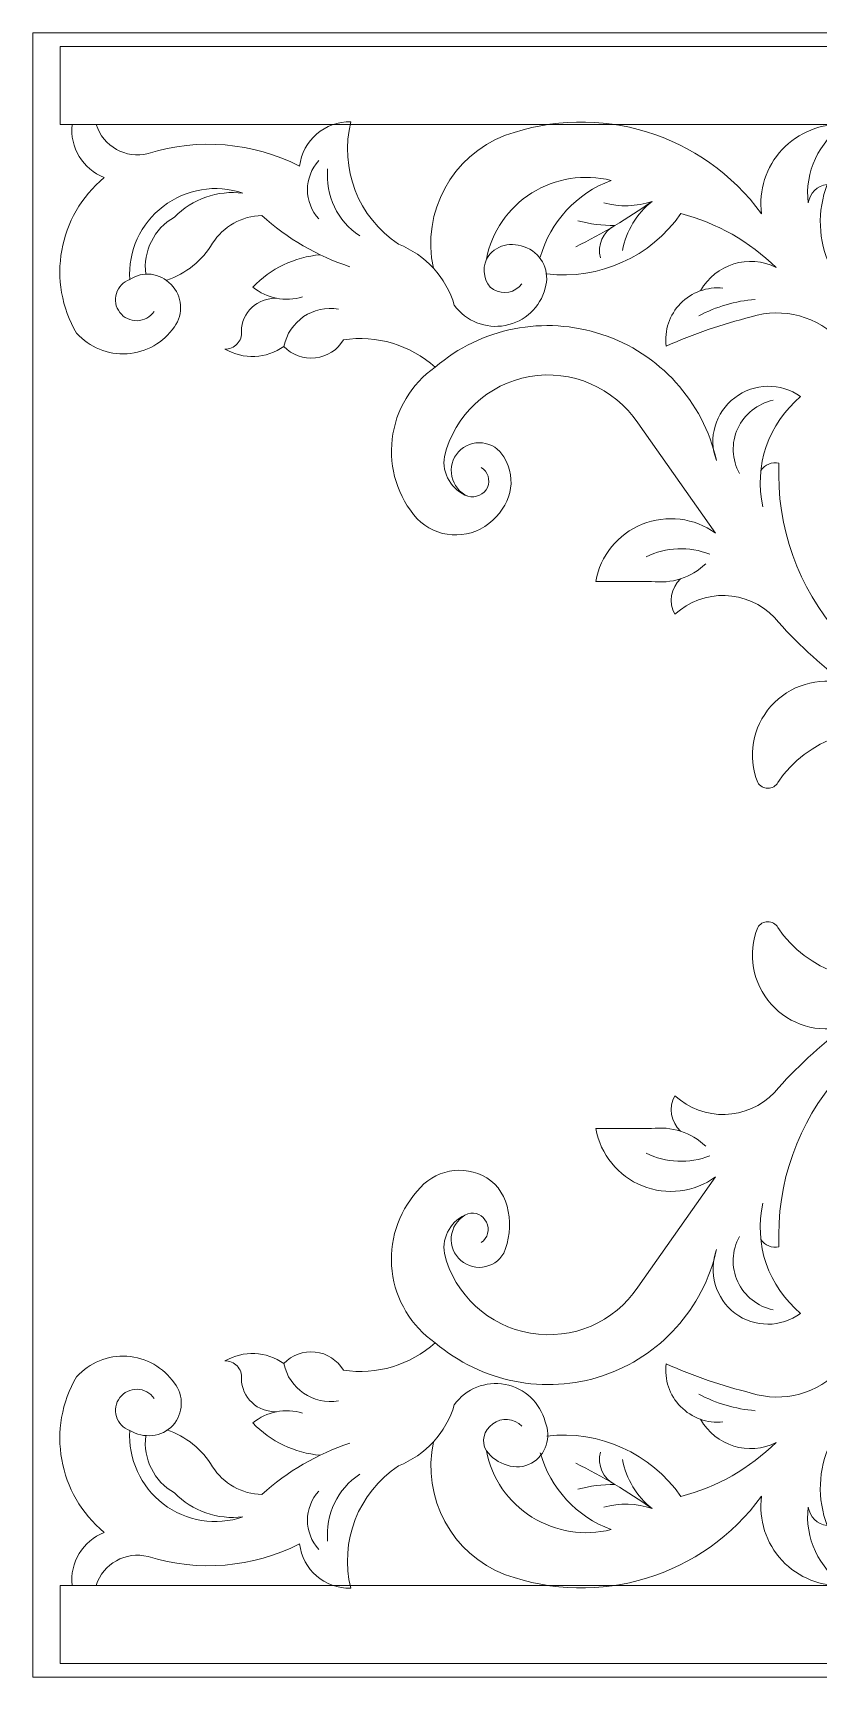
# Model space of a CAD drawing. Header units: millimetres. Extents: x 4609 to 4853, y 4052 to 4311.
# Drawn here: x 4609.3 to 4667.6, y 4189.2 to 4311.2 of the extents above; entities that cross this region are included whole.
import ezdxf

# ---------------------------------------------------------------- set-up
doc = ezdxf.new("R2010")
doc.units = ezdxf.units.MM
doc.header["$MEASUREMENT"] = 0
doc.layers.add('Layer 1', color=18, linetype='Continuous', true_color=0x000000)

msp = doc.modelspace()

# ---------------------------------------------------------------- linework, layer by layer
at = {"layer": 'Layer 1', "lineweight": 9}
for points, knots in [([(4609.34, 4311.2), (4609.34, 4311.2), (4853.34, 4311.2), (4853.34, 4311.2), (4853.34, 4311.2), (4853.34, 4189.2), (4853.34, 4189.2), (4853.34, 4189.2), (4609.34, 4189.2), (4609.34, 4189.2), (4609.34, 4189.2), (4609.34, 4311.2), (4609.34, 4311.2)], [0, 0, 0, 0, 0.25, 0.25, 0.25, 0.5, 0.5, 0.5, 0.75, 0.75, 0.75, 1, 1, 1, 1]), ([(4711.34, 4304.4), (4711.34, 4304.4), (4811.32, 4304.4), (4811.32, 4304.4), (4811.32, 4304.4), (4811.32, 4310.2), (4811.32, 4310.2), (4811.32, 4310.2), (4711.34, 4310.2), (4711.34, 4310.2), (4711.34, 4310.2), (4611.35, 4310.2), (4611.35, 4310.2), (4611.35, 4310.2), (4611.35, 4304.4), (4611.35, 4304.4), (4611.35, 4304.4), (4711.34, 4304.4), (4711.34, 4304.4)], [0, 0, 0, 0, 0.166667, 0.166667, 0.166667, 0.333333, 0.333333, 0.333333, 0.5, 0.5, 0.5, 0.666667, 0.666667, 0.666667, 0.833333, 0.833333, 0.833333, 1, 1, 1, 1]), ([(4675.86, 4296.04), (4677.59, 4298.55), (4678.78, 4301.4), (4679.37, 4304.4), (4677.3, 4304.46), (4675.31, 4303.64), (4673.88, 4302.16), (4672.45, 4300.68), (4671.71, 4298.67), (4671.84, 4296.61), (4670.43, 4294.37), (4670.94, 4291.44), (4673.01, 4289.8), (4671.02, 4290.49), (4669.39, 4291.96), (4668.49, 4293.87), (4667.59, 4295.78), (4667.51, 4297.98), (4668.26, 4299.95), (4667.53, 4299.87), (4666.96, 4299.3), (4666.85, 4298.58), (4666.58, 4300.88), (4667.64, 4303.13), (4669.57, 4304.4), (4667.82, 4304.5), (4666.11, 4303.82), (4664.92, 4302.54), (4663.72, 4301.26), (4663.16, 4299.52), (4663.39, 4297.78), (4659.05, 4303.73), (4651.31, 4306.1), (4644.39, 4303.6), (4640.42, 4302.08), (4638.15, 4297.9), (4639.05, 4293.74)], [0, 0, 0, 0, 0.076923, 0.076923, 0.076923, 0.153846, 0.153846, 0.153846, 0.230769, 0.230769, 0.230769, 0.307692, 0.307692, 0.307692, 0.384615, 0.384615, 0.384615, 0.461538, 0.461538, 0.461538, 0.538462, 0.538462, 0.538462, 0.615385, 0.615385, 0.615385, 0.692308, 0.692308, 0.692308, 0.769231, 0.769231, 0.769231, 0.846154, 0.846154, 0.846154, 1, 1, 1, 1]), ([(4612.24, 4304.4), (4612.07, 4302.7), (4613.04, 4301.09), (4614.63, 4300.46), (4611.2, 4297.63), (4610.33, 4292.74), (4612.58, 4288.91), (4613.53, 4287.86), (4614.91, 4287.3), (4616.32, 4287.39), (4617.74, 4287.49), (4619.02, 4288.21), (4619.83, 4289.38), (4620.53, 4290.35), (4620.42, 4291.68), (4619.59, 4292.53), (4618.75, 4293.39), (4617.51, 4293.57), (4616.52, 4292.89), (4616.04, 4292.73), (4615.67, 4292.35), (4615.53, 4291.86), (4615.38, 4291.38), (4615.47, 4290.86), (4615.78, 4290.46), (4616.09, 4290.06), (4616.57, 4289.83), (4617.07, 4289.84), (4617.57, 4289.86), (4618.04, 4290.11), (4618.32, 4290.52)], [0, 0, 0, 0, 0.090909, 0.090909, 0.090909, 0.181818, 0.181818, 0.181818, 0.272727, 0.272727, 0.272727, 0.363636, 0.363636, 0.363636, 0.454545, 0.454545, 0.454545, 0.545455, 0.545455, 0.545455, 0.636364, 0.636364, 0.636364, 0.727273, 0.727273, 0.727273, 0.818182, 0.818182, 0.818182, 1, 1, 1, 1]), ([(4614.03, 4304.4), (4614.55, 4302.77), (4616.23, 4301.83), (4617.88, 4302.25), (4621.61, 4303.42), (4625.65, 4303.08), (4629.12, 4301.31), (4629.35, 4303.22), (4631, 4304.64), (4632.92, 4304.61), (4632.07, 4301.14), (4633.47, 4297.51), (4636.45, 4295.52), (4638.46, 4294.74), (4640, 4293.07), (4640.6, 4290.99), (4641.46, 4289.8), (4642.94, 4289.22), (4644.38, 4289.49), (4645.83, 4289.77), (4646.98, 4290.84), (4647.34, 4292.26), (4647.71, 4293.45), (4647.13, 4294.74), (4645.99, 4295.25), (4644.85, 4295.75), (4643.61, 4295.49), (4642.98, 4294.42)], [0, 0, 0, 0, 0.1, 0.1, 0.1, 0.2, 0.2, 0.2, 0.3, 0.3, 0.3, 0.4, 0.4, 0.4, 0.5, 0.5, 0.5, 0.6, 0.6, 0.6, 0.7, 0.7, 0.7, 0.8, 0.8, 0.8, 1, 1, 1, 1]), ([(4645.61, 4292.58), (4645.11, 4291.92), (4644.21, 4291.74), (4643.51, 4292.16), (4642.8, 4292.57), (4642.64, 4293.67), (4642.98, 4294.42), (4643.38, 4296.44), (4644.6, 4298.22), (4646.34, 4299.32), (4648.09, 4300.42), (4650.23, 4300.76), (4652.23, 4300.25), (4649.67, 4299.3), (4647.72, 4297.19), (4646.98, 4294.57)], [0, 0, 0, 0, 0.166667, 0.166667, 0.166667, 0.333333, 0.333333, 0.333333, 0.5, 0.5, 0.5, 0.666667, 0.666667, 0.666667, 1, 1, 1, 1]), ([(4617.71, 4293.29), (4617.49, 4295), (4618.33, 4296.68), (4619.83, 4297.53), (4621.16, 4298.88), (4623.04, 4299.54), (4624.92, 4299.31), (4622.91, 4299.99), (4620.69, 4299.63), (4619, 4298.33), (4617.32, 4297.04), (4616.39, 4295.01), (4616.52, 4292.89)], [0, 0, 0, 0, 0.2, 0.2, 0.2, 0.4, 0.4, 0.4, 0.6, 0.6, 0.6, 1, 1, 1, 1]), ([(4651.69, 4298.59), (4652.87, 4298.27), (4654.12, 4298.3), (4655.27, 4298.7), (4654.12, 4297.79), (4653.35, 4296.5), (4653.08, 4295.06)], [0, 0, 0, 0, 0.333333, 0.333333, 0.333333, 1, 1, 1, 1]), ([(4619.27, 4292.86), (4620.69, 4293.34), (4621.89, 4294.3), (4622.67, 4295.59), (4623.46, 4296.84), (4624.83, 4297.62), (4626.32, 4297.65), (4628.21, 4295.94), (4630.44, 4294.64), (4632.86, 4293.85)], [0, 0, 0, 0, 0.25, 0.25, 0.25, 0.5, 0.5, 0.5, 1, 1, 1, 1]), ([(4647.47, 4293.31), (4651.36, 4292.86), (4655.17, 4294.58), (4657.41, 4297.79), (4660.07, 4297.1), (4662.51, 4295.72), (4664.48, 4293.79), (4662.45, 4294.81), (4659.98, 4294.05), (4658.87, 4292.07)], [0, 0, 0, 0, 0.25, 0.25, 0.25, 0.5, 0.5, 0.5, 1, 1, 1, 1]), ([(4649.77, 4297.25), (4650.66, 4297.02), (4651.58, 4296.9), (4652.5, 4296.91), (4651.63, 4296.46), (4651.18, 4295.46), (4651.44, 4294.51)], [0, 0, 0, 0, 0.333333, 0.333333, 0.333333, 1, 1, 1, 1]), ([(4630.65, 4294.74), (4628.75, 4294.57), (4626.98, 4293.72), (4625.65, 4292.34), (4626.68, 4291.49), (4628.06, 4291.22), (4629.34, 4291.62)], [0, 0, 0, 0, 0.333333, 0.333333, 0.333333, 1, 1, 1, 1]), ([(4672.89, 4282.43), (4671.58, 4282.4), (4670.36, 4281.79), (4669.56, 4280.75), (4668.97, 4281.47), (4668.97, 4282.51), (4669.56, 4283.22), (4670.82, 4284.63), (4672.59, 4285.47), (4674.47, 4285.54), (4672.35, 4285.4), (4670.33, 4286.48), (4669.26, 4288.31), (4667.59, 4290.17), (4665, 4290.88), (4662.63, 4290.13), (4660.46, 4289.59), (4658.35, 4288.87), (4656.31, 4287.95), (4656.17, 4289.12), (4656.56, 4290.28), (4657.38, 4291.12), (4658.2, 4291.96), (4659.36, 4292.38), (4660.53, 4292.27)], [0, 0, 0, 0, 0.111111, 0.111111, 0.111111, 0.222222, 0.222222, 0.222222, 0.333333, 0.333333, 0.333333, 0.444444, 0.444444, 0.444444, 0.555556, 0.555556, 0.555556, 0.666667, 0.666667, 0.666667, 0.777778, 0.777778, 0.777778, 1, 1, 1, 1]), ([(4632.01, 4290.7), (4630.13, 4291.03), (4628.33, 4289.81), (4627.96, 4287.94), (4626.67, 4287.01), (4624.95, 4286.94), (4623.58, 4287.74), (4623.92, 4287.73), (4624.26, 4287.86), (4624.49, 4288.12), (4624.73, 4288.37), (4624.84, 4288.71), (4624.8, 4289.06), (4624.81, 4289.73), (4625.09, 4290.37), (4625.58, 4290.83), (4626.07, 4291.29), (4626.73, 4291.53), (4627.4, 4291.51)], [0, 0, 0, 0, 0.142857, 0.142857, 0.142857, 0.285714, 0.285714, 0.285714, 0.428571, 0.428571, 0.428571, 0.571429, 0.571429, 0.571429, 0.714286, 0.714286, 0.714286, 1, 1, 1, 1]), ([(4663.49, 4276.03), (4662.81, 4279.06), (4663.89, 4282.23), (4666.29, 4284.21), (4664.82, 4285.27), (4662.83, 4285.23), (4661.4, 4284.13), (4659.96, 4283.02), (4659.4, 4281.16), (4660.05, 4279.47), (4659.05, 4283.87), (4655.83, 4287.42), (4651.55, 4288.83), (4647.27, 4290.24), (4642.59, 4289.34), (4639.18, 4286.39)], [0, 0, 0, 0, 0.166667, 0.166667, 0.166667, 0.333333, 0.333333, 0.333333, 0.5, 0.5, 0.5, 0.666667, 0.666667, 0.666667, 1, 1, 1, 1]), ([(4627.96, 4287.94), (4628.56, 4287.3), (4629.42, 4286.98), (4630.29, 4287.08), (4631.16, 4287.18), (4631.93, 4287.67), (4632.37, 4288.43), (4634.83, 4288.8), (4637.33, 4288.05), (4639.18, 4286.39), (4637.41, 4285.15), (4636.24, 4283.21), (4635.99, 4281.06), (4635.73, 4278.91), (4636.4, 4276.77), (4637.84, 4275.15), (4639.26, 4273.69), (4641.55, 4273.54), (4643.16, 4274.79), (4644.76, 4276.05), (4645.33, 4278.01), (4644.26, 4279.74), (4643.93, 4280.32), (4643.34, 4280.71), (4642.68, 4280.78), (4642.02, 4280.86), (4641.36, 4280.61), (4640.91, 4280.12), (4640.46, 4279.62), (4640.28, 4278.94), (4640.42, 4278.29), (4640.56, 4277.63), (4640.99, 4277.09), (4641.6, 4276.82)], [0, 0, 0, 0, 0.083333, 0.083333, 0.083333, 0.166667, 0.166667, 0.166667, 0.25, 0.25, 0.25, 0.333333, 0.333333, 0.333333, 0.416667, 0.416667, 0.416667, 0.5, 0.5, 0.5, 0.583333, 0.583333, 0.583333, 0.666667, 0.666667, 0.666667, 0.75, 0.75, 0.75, 0.833333, 0.833333, 0.833333, 1, 1, 1, 1]), ([(4642.6, 4278.96), (4643.09, 4278.65), (4643.29, 4278.02), (4643.06, 4277.48), (4642.83, 4276.94), (4642.17, 4276.67), (4641.6, 4276.82), (4640.4, 4277.26), (4639.67, 4278.5), (4639.86, 4279.77), (4640.61, 4282.83), (4643.09, 4285.16), (4646.19, 4285.7), (4649.29, 4286.25), (4652.45, 4284.88), (4654.21, 4282.26), (4654.21, 4282.26), (4659.98, 4274.08), (4659.98, 4274.08), (4658.4, 4275.22), (4656.35, 4275.47), (4654.54, 4274.74), (4652.73, 4274.01), (4651.43, 4272.42), (4651.09, 4270.5), (4651.09, 4270.5), (4655.22, 4270.5), (4655.22, 4270.5), (4656.7, 4270.3), (4658.18, 4270.78), (4659.25, 4271.81)], [0, 0, 0, 0, 0.090909, 0.090909, 0.090909, 0.181818, 0.181818, 0.181818, 0.272727, 0.272727, 0.272727, 0.363636, 0.363636, 0.363636, 0.454545, 0.454545, 0.454545, 0.545455, 0.545455, 0.545455, 0.636364, 0.636364, 0.636364, 0.727273, 0.727273, 0.727273, 0.818182, 0.818182, 0.818182, 1, 1, 1, 1]), ([(4664.25, 4283.94), (4663.09, 4283.7), (4662.12, 4282.92), (4661.63, 4281.85), (4661.13, 4280.77), (4661.18, 4279.54), (4661.76, 4278.5)], [0, 0, 0, 0, 0.333333, 0.333333, 0.333333, 1, 1, 1, 1]), ([(4671.15, 4275.85), (4671.58, 4269.39), (4675.31, 4263.6), (4681.02, 4260.54), (4671.45, 4261.41), (4664.25, 4269.67), (4664.68, 4279.28), (4664.17, 4279.38), (4663.64, 4279.17), (4663.34, 4278.73)], [0, 0, 0, 0, 0.25, 0.25, 0.25, 0.5, 0.5, 0.5, 1, 1, 1, 1]), ([(4657.39, 4270.69), (4656.66, 4270.02), (4656.48, 4268.94), (4656.96, 4268.06), (4659.07, 4270.01), (4662.36, 4269.9), (4664.34, 4267.82), (4665.93, 4266.01), (4667.7, 4264.37), (4669.61, 4262.91), (4667.61, 4263.44), (4665.47, 4262.8), (4664.09, 4261.24), (4662.72, 4259.68), (4662.33, 4257.51), (4663.11, 4255.58), (4663.26, 4255.31), (4663.55, 4255.15), (4663.86, 4255.15), (4664.17, 4255.15), (4664.45, 4255.31), (4664.6, 4255.58), (4666.78, 4258.84), (4670.88, 4260.23), (4674.59, 4258.96), (4676.75, 4258.43), (4678.89, 4257.81), (4680.99, 4257.08), (4687.08, 4254.43), (4694.13, 4255.32), (4699.37, 4259.41), (4705.34, 4263.3), (4709.61, 4269.3), (4711.34, 4276.22), (4713.06, 4269.3), (4717.33, 4263.3), (4723.3, 4259.41), (4728.54, 4255.32), (4735.59, 4254.43), (4741.68, 4257.08), (4743.79, 4257.81), (4745.92, 4258.43), (4748.08, 4258.96), (4751.79, 4260.23), (4755.89, 4258.84), (4758.07, 4255.58), (4758.22, 4255.31), (4758.51, 4255.15), (4758.82, 4255.15), (4759.12, 4255.15), (4759.41, 4255.31), (4759.56, 4255.58), (4760.33, 4257.51), (4759.94, 4259.71), (4758.56, 4261.26), (4757.17, 4262.81), (4755.06, 4263.45), (4753.06, 4262.91), (4754.97, 4264.37), (4756.74, 4266.01), (4758.33, 4267.82), (4760.31, 4269.9), (4763.6, 4270.01), (4765.72, 4268.06), (4766.19, 4268.94), (4766.01, 4270.02), (4765.28, 4270.69)], [0, 0, 0, 0, 0.043478, 0.043478, 0.043478, 0.086957, 0.086957, 0.086957, 0.130435, 0.130435, 0.130435, 0.173913, 0.173913, 0.173913, 0.217391, 0.217391, 0.217391, 0.26087, 0.26087, 0.26087, 0.304348, 0.304348, 0.304348, 0.347826, 0.347826, 0.347826, 0.391304, 0.391304, 0.391304, 0.434783, 0.434783, 0.434783, 0.478261, 0.478261, 0.478261, 0.521739, 0.521739, 0.521739, 0.565217, 0.565217, 0.565217, 0.608696, 0.608696, 0.608696, 0.652174, 0.652174, 0.652174, 0.695652, 0.695652, 0.695652, 0.73913, 0.73913, 0.73913, 0.782609, 0.782609, 0.782609, 0.826087, 0.826087, 0.826087, 0.869565, 0.869565, 0.869565, 0.913043, 0.913043, 0.913043, 1, 1, 1, 1]), ([(4657.39, 4229.71), (4656.66, 4230.38), (4656.48, 4231.47), (4656.96, 4232.34), (4659.07, 4230.39), (4662.36, 4230.5), (4664.34, 4232.58), (4665.93, 4234.39), (4667.7, 4236.03), (4669.61, 4237.49), (4667.61, 4236.95), (4665.48, 4237.58), (4664.1, 4239.13), (4662.72, 4240.68), (4662.34, 4242.89), (4663.11, 4244.82), (4663.26, 4245.09), (4663.55, 4245.25), (4663.85, 4245.25), (4664.16, 4245.25), (4664.45, 4245.09), (4664.6, 4244.82), (4666.78, 4241.56), (4670.88, 4240.17), (4674.59, 4241.44), (4676.75, 4241.97), (4678.89, 4242.59), (4680.99, 4243.32), (4687.08, 4245.97), (4694.14, 4245.07), (4699.37, 4240.99), (4705.34, 4237.1), (4709.61, 4231.09), (4711.34, 4224.18), (4713.06, 4231.09), (4717.33, 4237.1), (4723.3, 4240.99), (4728.53, 4245.08), (4735.59, 4245.96), (4741.68, 4243.32), (4743.79, 4242.59), (4745.92, 4241.97), (4748.08, 4241.44), (4751.79, 4240.17), (4755.89, 4241.56), (4758.07, 4244.82), (4758.22, 4245.09), (4758.51, 4245.25), (4758.81, 4245.25), (4759.12, 4245.25), (4759.41, 4245.09), (4759.56, 4244.82), (4760.34, 4242.9), (4759.96, 4240.7), (4758.59, 4239.15), (4757.22, 4237.6), (4755.06, 4236.96), (4753.06, 4237.49), (4754.97, 4236.03), (4756.74, 4234.39), (4758.33, 4232.58), (4760.32, 4230.5), (4763.6, 4230.39), (4765.72, 4232.34), (4766.19, 4231.47), (4766.01, 4230.38), (4765.28, 4229.71)], [0, 0, 0, 0, 0.043478, 0.043478, 0.043478, 0.086957, 0.086957, 0.086957, 0.130435, 0.130435, 0.130435, 0.173913, 0.173913, 0.173913, 0.217391, 0.217391, 0.217391, 0.26087, 0.26087, 0.26087, 0.304348, 0.304348, 0.304348, 0.347826, 0.347826, 0.347826, 0.391304, 0.391304, 0.391304, 0.434783, 0.434783, 0.434783, 0.478261, 0.478261, 0.478261, 0.521739, 0.521739, 0.521739, 0.565217, 0.565217, 0.565217, 0.608696, 0.608696, 0.608696, 0.652174, 0.652174, 0.652174, 0.695652, 0.695652, 0.695652, 0.73913, 0.73913, 0.73913, 0.782609, 0.782609, 0.782609, 0.826087, 0.826087, 0.826087, 0.869565, 0.869565, 0.869565, 0.913043, 0.913043, 0.913043, 1, 1, 1, 1]), ([(4671.15, 4224.55), (4671.58, 4231.01), (4675.31, 4236.8), (4681.02, 4239.86), (4671.44, 4238.98), (4664.24, 4230.74), (4664.68, 4221.12), (4664.17, 4221.02), (4663.64, 4221.23), (4663.34, 4221.67)], [0, 0, 0, 0, 0.25, 0.25, 0.25, 0.5, 0.5, 0.5, 1, 1, 1, 1]), ([(4642.6, 4221.44), (4643.08, 4221.78), (4643.24, 4222.42), (4642.98, 4222.95), (4642.72, 4223.48), (4642.17, 4223.76), (4641.6, 4223.58), (4640.39, 4223.14), (4639.67, 4221.9), (4639.86, 4220.63), (4640.63, 4217.57), (4643.14, 4215.25), (4646.25, 4214.72), (4649.36, 4214.19), (4652.47, 4215.5), (4654.21, 4218.14), (4654.21, 4218.14), (4659.98, 4226.32), (4659.98, 4226.32), (4658.41, 4225.18), (4656.36, 4224.92), (4654.55, 4225.65), (4652.75, 4226.37), (4651.44, 4227.99), (4651.09, 4229.9), (4651.09, 4229.9), (4655.22, 4229.9), (4655.22, 4229.9), (4656.69, 4230.1), (4658.18, 4229.62), (4659.25, 4228.59)], [0, 0, 0, 0, 0.090909, 0.090909, 0.090909, 0.181818, 0.181818, 0.181818, 0.272727, 0.272727, 0.272727, 0.363636, 0.363636, 0.363636, 0.454545, 0.454545, 0.454545, 0.545455, 0.545455, 0.545455, 0.636364, 0.636364, 0.636364, 0.727273, 0.727273, 0.727273, 0.818182, 0.818182, 0.818182, 1, 1, 1, 1]), ([(4627.96, 4212.46), (4628.55, 4213.1), (4629.41, 4213.42), (4630.28, 4213.32), (4631.15, 4213.23), (4631.92, 4212.72), (4632.37, 4211.97), (4634.83, 4211.6), (4637.33, 4212.35), (4639.18, 4214.01), (4637.41, 4215.24), (4636.24, 4217.18), (4635.98, 4219.33), (4635.73, 4221.47), (4636.41, 4223.64), (4637.84, 4225.25), (4639.06, 4226.85), (4641.29, 4227.28), (4643.01, 4226.24), (4644.74, 4225.21), (4645.1, 4222.49), (4644.26, 4220.66), (4643.93, 4220.08), (4643.35, 4219.69), (4642.69, 4219.62), (4642.02, 4219.54), (4641.36, 4219.79), (4640.91, 4220.28), (4640.46, 4220.78), (4640.28, 4221.46), (4640.41, 4222.11), (4640.55, 4222.76), (4641, 4223.31), (4641.6, 4223.58)], [0, 0, 0, 0, 0.083333, 0.083333, 0.083333, 0.166667, 0.166667, 0.166667, 0.25, 0.25, 0.25, 0.333333, 0.333333, 0.333333, 0.416667, 0.416667, 0.416667, 0.5, 0.5, 0.5, 0.583333, 0.583333, 0.583333, 0.666667, 0.666667, 0.666667, 0.75, 0.75, 0.75, 0.833333, 0.833333, 0.833333, 1, 1, 1, 1]), ([(4663.49, 4224.37), (4662.81, 4221.33), (4663.89, 4218.17), (4666.29, 4216.19), (4664.84, 4215.12), (4662.86, 4215.12), (4661.42, 4216.2), (4659.97, 4217.28), (4659.43, 4219.24), (4660.05, 4220.93), (4659.07, 4216.54), (4655.87, 4212.98), (4651.6, 4211.56), (4647.33, 4210.13), (4642.6, 4211.08), (4639.18, 4214.01)], [0, 0, 0, 0, 0.166667, 0.166667, 0.166667, 0.333333, 0.333333, 0.333333, 0.5, 0.5, 0.5, 0.666667, 0.666667, 0.666667, 1, 1, 1, 1]), ([(4664.25, 4216.46), (4663.09, 4216.7), (4662.12, 4217.47), (4661.62, 4218.54), (4661.13, 4219.62), (4661.18, 4220.87), (4661.76, 4221.9)], [0, 0, 0, 0, 0.333333, 0.333333, 0.333333, 1, 1, 1, 1]), ([(4672.89, 4217.97), (4671.58, 4218), (4670.36, 4218.62), (4669.56, 4219.65), (4668.97, 4218.93), (4668.97, 4217.9), (4669.56, 4217.18), (4670.82, 4215.77), (4672.59, 4214.93), (4674.47, 4214.86), (4672.35, 4215), (4670.33, 4213.93), (4669.26, 4212.09), (4667.6, 4210.23), (4665, 4209.52), (4662.63, 4210.28), (4660.46, 4210.81), (4658.35, 4211.53), (4656.31, 4212.45), (4656.17, 4211.28), (4656.56, 4210.11), (4657.39, 4209.27), (4658.21, 4208.44), (4659.36, 4208.01), (4660.53, 4208.13)], [0, 0, 0, 0, 0.111111, 0.111111, 0.111111, 0.222222, 0.222222, 0.222222, 0.333333, 0.333333, 0.333333, 0.444444, 0.444444, 0.444444, 0.555556, 0.555556, 0.555556, 0.666667, 0.666667, 0.666667, 0.777778, 0.777778, 0.777778, 1, 1, 1, 1]), ([(4612.24, 4196), (4612.06, 4197.7), (4613.04, 4199.31), (4614.63, 4199.94), (4611.2, 4202.76), (4610.33, 4207.66), (4612.58, 4211.49), (4613.53, 4212.54), (4614.9, 4213.1), (4616.31, 4213.01), (4617.73, 4212.92), (4619.02, 4212.18), (4619.83, 4211.02), (4620.56, 4210.09), (4620.51, 4208.76), (4619.72, 4207.88), (4618.93, 4207), (4617.53, 4206.88), (4616.52, 4207.51), (4616.04, 4207.67), (4615.67, 4208.05), (4615.53, 4208.53), (4615.38, 4209.01), (4615.48, 4209.54), (4615.78, 4209.94), (4616.08, 4210.34), (4616.56, 4210.57), (4617.07, 4210.56), (4617.57, 4210.55), (4618.04, 4210.29), (4618.32, 4209.88)], [0, 0, 0, 0, 0.090909, 0.090909, 0.090909, 0.181818, 0.181818, 0.181818, 0.272727, 0.272727, 0.272727, 0.363636, 0.363636, 0.363636, 0.454545, 0.454545, 0.454545, 0.545455, 0.545455, 0.545455, 0.636364, 0.636364, 0.636364, 0.727273, 0.727273, 0.727273, 0.818182, 0.818182, 0.818182, 1, 1, 1, 1]), ([(4632.01, 4209.7), (4630.13, 4209.37), (4628.33, 4210.6), (4627.96, 4212.46), (4626.66, 4213.39), (4624.95, 4213.46), (4623.58, 4212.66), (4623.92, 4212.68), (4624.26, 4212.54), (4624.49, 4212.29), (4624.73, 4212.03), (4624.84, 4211.69), (4624.8, 4211.34), (4624.81, 4210.67), (4625.1, 4210.03), (4625.59, 4209.57), (4626.08, 4209.11), (4626.73, 4208.87), (4627.4, 4208.89)], [0, 0, 0, 0, 0.142857, 0.142857, 0.142857, 0.285714, 0.285714, 0.285714, 0.428571, 0.428571, 0.428571, 0.571429, 0.571429, 0.571429, 0.714286, 0.714286, 0.714286, 1, 1, 1, 1]), ([(4614.03, 4196), (4614.54, 4197.62), (4616.23, 4198.56), (4617.88, 4198.15), (4621.61, 4196.98), (4625.64, 4197.32), (4629.12, 4199.09), (4629.35, 4197.18), (4630.99, 4195.75), (4632.92, 4195.79), (4632.06, 4199.26), (4633.48, 4202.89), (4636.45, 4204.88), (4638.46, 4205.66), (4640, 4207.33), (4640.6, 4209.41), (4641.46, 4210.6), (4642.92, 4211.19), (4644.37, 4210.92), (4645.81, 4210.66), (4646.97, 4209.56), (4647.34, 4208.14), (4647.83, 4207), (4647.39, 4205.68), (4646.32, 4205.07), (4645.24, 4204.45), (4643.71, 4204.99), (4642.98, 4205.99)], [0, 0, 0, 0, 0.1, 0.1, 0.1, 0.2, 0.2, 0.2, 0.3, 0.3, 0.3, 0.4, 0.4, 0.4, 0.5, 0.5, 0.5, 0.6, 0.6, 0.6, 0.7, 0.7, 0.7, 0.8, 0.8, 0.8, 1, 1, 1, 1]), ([(4675.86, 4204.36), (4677.59, 4201.85), (4678.78, 4199), (4679.37, 4196), (4677.31, 4195.94), (4675.32, 4196.75), (4673.88, 4198.23), (4672.45, 4199.71), (4671.71, 4201.73), (4671.84, 4203.79), (4670.43, 4206.02), (4670.94, 4208.96), (4673.01, 4210.6), (4671.02, 4209.91), (4669.38, 4208.44), (4668.49, 4206.52), (4667.59, 4204.61), (4667.51, 4202.42), (4668.26, 4200.45), (4667.54, 4200.53), (4666.96, 4201.1), (4666.85, 4201.82), (4666.58, 4199.52), (4667.64, 4197.27), (4669.57, 4196), (4667.82, 4195.89), (4666.12, 4196.57), (4664.92, 4197.85), (4663.72, 4199.13), (4663.16, 4200.89), (4663.39, 4202.62), (4659.06, 4196.67), (4651.31, 4194.3), (4644.39, 4196.8), (4640.42, 4198.31), (4638.16, 4202.51), (4639.05, 4206.66)], [0, 0, 0, 0, 0.076923, 0.076923, 0.076923, 0.153846, 0.153846, 0.153846, 0.230769, 0.230769, 0.230769, 0.307692, 0.307692, 0.307692, 0.384615, 0.384615, 0.384615, 0.461538, 0.461538, 0.461538, 0.538462, 0.538462, 0.538462, 0.615385, 0.615385, 0.615385, 0.692308, 0.692308, 0.692308, 0.769231, 0.769231, 0.769231, 0.846154, 0.846154, 0.846154, 1, 1, 1, 1]), ([(4630.65, 4205.66), (4628.75, 4205.83), (4626.98, 4206.68), (4625.65, 4208.06), (4626.67, 4208.91), (4628.07, 4209.18), (4629.34, 4208.78)], [0, 0, 0, 0, 0.333333, 0.333333, 0.333333, 1, 1, 1, 1]), ([(4645.61, 4207.82), (4645.03, 4208.42), (4644.1, 4208.49), (4643.45, 4207.99), (4642.79, 4207.49), (4642.55, 4206.69), (4642.98, 4205.99), (4643.38, 4203.95), (4644.6, 4202.18), (4646.36, 4201.08), (4648.11, 4199.98), (4650.23, 4199.64), (4652.23, 4200.15), (4649.68, 4201.1), (4647.72, 4203.21), (4646.98, 4205.83)], [0, 0, 0, 0, 0.166667, 0.166667, 0.166667, 0.333333, 0.333333, 0.333333, 0.5, 0.5, 0.5, 0.666667, 0.666667, 0.666667, 1, 1, 1, 1]), ([(4647.47, 4207.09), (4651.36, 4207.54), (4655.17, 4205.81), (4657.41, 4202.61), (4660.07, 4203.3), (4662.51, 4204.68), (4664.48, 4206.61), (4662.45, 4205.59), (4659.98, 4206.35), (4658.87, 4208.33)], [0, 0, 0, 0, 0.25, 0.25, 0.25, 0.5, 0.5, 0.5, 1, 1, 1, 1]), ([(4617.71, 4207.11), (4617.49, 4205.4), (4618.33, 4203.72), (4619.83, 4202.87), (4621.16, 4201.52), (4623.04, 4200.86), (4624.92, 4201.09), (4622.91, 4200.4), (4620.7, 4200.76), (4619.01, 4202.05), (4617.33, 4203.33), (4616.39, 4205.39), (4616.52, 4207.51)], [0, 0, 0, 0, 0.2, 0.2, 0.2, 0.4, 0.4, 0.4, 0.6, 0.6, 0.6, 1, 1, 1, 1]), ([(4619.27, 4207.55), (4620.69, 4207.06), (4621.89, 4206.1), (4622.67, 4204.81), (4623.46, 4203.56), (4624.83, 4202.78), (4626.32, 4202.75), (4628.21, 4204.46), (4630.44, 4205.76), (4632.86, 4206.56)], [0, 0, 0, 0, 0.25, 0.25, 0.25, 0.5, 0.5, 0.5, 1, 1, 1, 1]), ([(4649.77, 4203.15), (4650.66, 4203.38), (4651.58, 4203.5), (4652.5, 4203.49), (4651.63, 4203.94), (4651.18, 4204.94), (4651.44, 4205.89)], [0, 0, 0, 0, 0.333333, 0.333333, 0.333333, 1, 1, 1, 1]), ([(4651.69, 4201.81), (4652.87, 4202.13), (4654.12, 4202.1), (4655.27, 4201.71), (4654.13, 4202.61), (4653.35, 4203.9), (4653.08, 4205.34)], [0, 0, 0, 0, 0.333333, 0.333333, 0.333333, 1, 1, 1, 1]), ([(4711.34, 4196), (4711.34, 4196), (4611.35, 4196), (4611.35, 4196), (4611.35, 4196), (4611.35, 4190.2), (4611.35, 4190.2), (4611.35, 4190.2), (4711.34, 4190.2), (4711.34, 4190.2), (4711.34, 4190.2), (4811.32, 4190.2), (4811.32, 4190.2), (4811.32, 4190.2), (4811.32, 4196), (4811.32, 4196), (4811.32, 4196), (4711.34, 4196), (4711.34, 4196)], [0, 0, 0, 0, 0.166667, 0.166667, 0.166667, 0.333333, 0.333333, 0.333333, 0.5, 0.5, 0.5, 0.666667, 0.666667, 0.666667, 0.833333, 0.833333, 0.833333, 1, 1, 1, 1])]:
    msp.add_open_spline(points, degree=3, knots=knots, dxfattribs=at)
for points in [[(4630.56, 4301.73), (4629.42, 4300.51), (4629.42, 4298.61), (4630.56, 4297.4)], [(4631.2, 4301.11), (4631.02, 4299.14), (4631.93, 4297.23), (4633.58, 4296.14)], [(4649.61, 4295.33), (4651.58, 4296.31), (4653.47, 4297.43), (4655.27, 4298.7)], [(4662.91, 4291.43), (4661.45, 4291.31), (4660.02, 4290.89), (4658.73, 4290.2)], [(4659.56, 4272.51), (4658.02, 4273.12), (4656.31, 4273.05), (4654.82, 4272.33)], [(4659.56, 4227.89), (4658.02, 4227.28), (4656.31, 4227.35), (4654.82, 4228.07)], [(4662.91, 4208.97), (4661.45, 4209.09), (4660.02, 4209.51), (4658.73, 4210.2)], [(4631.2, 4199.29), (4631.02, 4201.26), (4631.94, 4203.17), (4633.58, 4204.26)], [(4649.61, 4205.07), (4651.58, 4204.09), (4653.47, 4202.97), (4655.27, 4201.71)], [(4630.56, 4198.67), (4629.42, 4199.89), (4629.42, 4201.79), (4630.56, 4203)]]:
    msp.add_open_spline(points, degree=3, dxfattribs=at)

doc.saveas('drawing.dxf')
